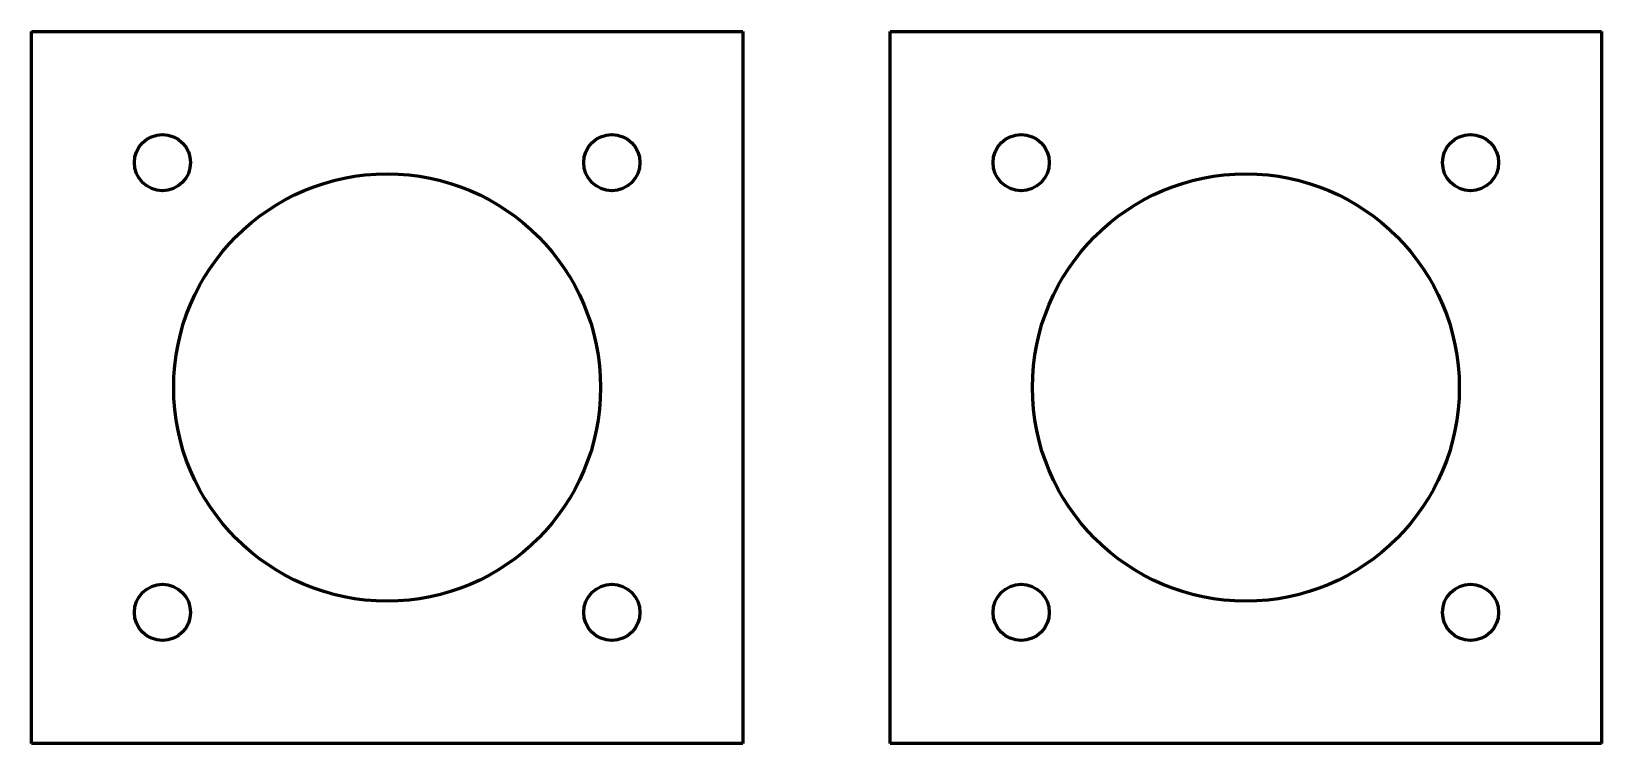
# Model space of a CAD drawing. Header units: millimetres. Extents: x -19 to 64.9, y -19 to 19.
import ezdxf

# ---------------------------------------------------------------- set-up
doc = ezdxf.new("R2010")
doc.units = ezdxf.units.MM
doc.linetypes.add('K5LT_BASIC', pattern=[0])

msp = doc.modelspace()

# ---------------------------------------------------------------- linework, layer by layer
at = {"color": 143, "linetype": 'K5LT_BASIC', "lineweight": 60, "true_color": 0x33acca}
for p, q in [((-19, -19), (-19, 19)), ((-19, 19), (19, 19)), ((19, 19), (19, -19)), ((26.861, -19), (26.861, 19)), ((26.861, 19), (64.861, 19)), ((64.861, 19), (64.861, -19)), ((19, -19), (-19, -19)), ((64.861, -19), (26.861, -19))]:
    msp.add_line(p, q, dxfattribs=at)
for centre, radius in [((-12, 12), 1.5), ((12, 12), 1.5), ((33.861, 12), 1.5), ((57.861, 12), 1.5), ((0, 0), 11.4), ((45.861, 0), 11.4), ((-12, -12), 1.5), ((12, -12), 1.5), ((33.861, -12), 1.5), ((57.861, -12), 1.5)]:
    msp.add_circle(centre, radius, dxfattribs=at)

doc.saveas('drawing.dxf')
